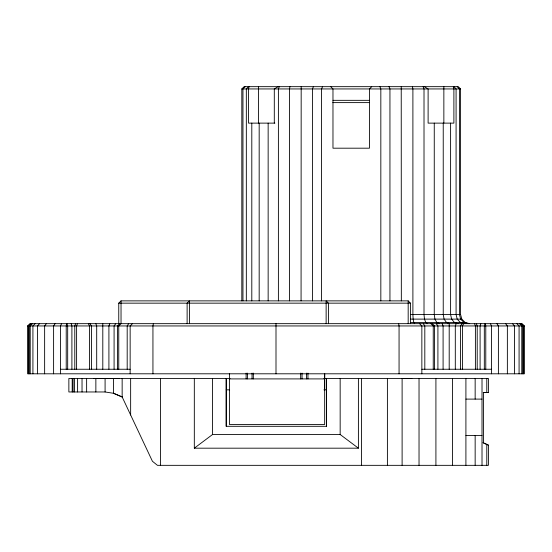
<?xml version="1.0" encoding="UTF-8"?>
<svg xmlns="http://www.w3.org/2000/svg" width="552" height="552" viewBox="0 0 552 552"><rect width="100%" height="100%" fill="white"/><g stroke="black" fill="none" stroke-linecap="round" stroke-linejoin="round"><path stroke-width="0.83" d="M226.223 426.303L226.223 378.451L226.223 426.303L326.494 426.303L326.494 378.451L326.494 426.303M229.411 373.683L229.411 424.481L324.673 424.481L324.673 373.759L324.673 389.933M246.116 378.907L246.116 373.104M247.482 378.907L247.482 373.104M252.043 378.907L252.043 373.104M253.32 378.907L253.32 373.104M300.667 378.907L300.667 373.104M302.041 378.907L302.041 373.104M306.595 378.907L306.595 373.104M307.961 378.907L307.961 373.104M486.788 465.336L486.795 444.415L483.545 442.945L483.545 392.417L488.403 392.417L488.403 378.451L323.92 378.451M482.931 442.669L488.41 445.14L488.403 465.336L157.451 465.336L152.421 461.265L122.151 396.943L122.151 378.451M301.178 86.664L301.068 300.875M66.592 323.665L66.219 325.949L66.219 369.247M153.346 323.665L152.939 325.949L152.939 373.801M289.959 86.664L289.51 88.941L289.51 300.875M249.076 86.664L248.517 88.941L248.517 123.124L274.882 123.124M480.847 323.665L480.095 325.949L480.095 369.247M485.07 323.665L484.318 325.949L484.318 369.247M75.596 323.665L74.789 325.949L74.789 369.247M77.411 323.665L76.604 325.949L76.604 369.247M279.271 86.664L278.394 88.941L278.394 300.875M109.8 323.665L108.91 325.949L108.91 369.247M456.193 323.665L455.303 325.949L455.303 369.247M313.405 86.664L312.46 88.941L312.46 300.875M322.52 86.664L321.581 88.941L321.581 300.875M61.576 323.665L60.492 325.949L60.492 373.801M463.673 323.665L462.445 325.949L462.445 369.247M128.671 323.665L127.188 325.949L127.188 369.247M55.096 323.665L53.606 325.949L53.606 373.801M115.727 323.665L114.085 325.949L114.085 369.247M462.121 323.665L460.478 325.949L460.478 369.247M46.375 323.665L44.636 325.949L44.636 373.801M39.516 323.665L37.495 325.949L37.495 373.801M248.441 86.664L246.33 88.941L246.33 300.875M119.687 323.665L117.541 325.949L117.541 369.247M35.087 323.665L32.92 325.949L32.92 373.801M245.198 86.664L242.956 88.941L242.956 300.875M32.471 323.665L30.222 325.949L30.222 373.801M31.512 323.665L29.242 325.949L29.242 373.801M27.6 325.949L29.877 323.665L522.123 323.665L524.4 325.949L524.4 373.801L27.6 373.801L27.6 325.949L524.4 325.949M30.746 323.665L28.469 325.949L28.469 373.801M118.756 323.665L118.756 303.158L121.033 300.875L408.176 300.875L410.453 303.158L410.453 323.665M132.432 323.665L130.148 325.949L130.148 373.801M371.717 86.664L369.433 88.941L369.433 148.191L332.973 148.191L332.973 88.941L330.696 86.664M241.817 300.875L241.817 88.941L244.108 86.664L458.298 86.664L460.589 88.941L460.589 314.55L461.81 319.111L465.15 322.444L469.704 323.665M194.318 378.451L194.318 448.183L212.548 434.507L340.163 434.507L358.4 448.183L358.4 378.451M278.084 86.664L274.296 88.941L274.296 123.124M241.817 88.941L460.589 88.941M332.973 100.333L369.433 100.333M332.78 102.617L369.633 102.617M118.756 303.158L410.453 303.158M410.453 314.55L460.589 314.55M410.453 319.111L461.81 319.111M410.453 322.444L465.15 322.444M60.492 369.247L130.148 369.247M421.852 369.247L491.508 369.247M230.094 378.451L68.862 378.458L68.862 391.968L105.087 391.968L113.581 393.3L122.178 396.971L113.581 393.3L113.581 378.451M94.068 378.451L119.625 378.458M403.843 378.451L411.833 378.437M229.411 378.907L324.673 378.907M226.223 389.843L229.646 389.843M323.92 389.843L326.494 389.843M483.235 392.417L488.403 392.417M465.909 399.103L482.013 399.103M465.909 435.569L482.013 435.569M194.318 448.183L358.4 448.183M468.393 323.665L463.921 322.444L460.651 319.111L459.45 314.55L459.45 88.941L457.208 86.664M464.501 323.665L460.292 322.444L457.208 319.111L456.083 314.55L456.083 88.941L453.965 86.664M458.188 323.665L454.393 322.444L451.619 319.111L450.604 314.55L450.604 123.124M449.68 323.665L446.458 322.444L444.098 319.111L443.235 314.55L443.235 123.124M486.795 444.415L488.41 445.14M439.323 323.665L436.791 322.444L434.935 319.111L434.258 314.55L434.258 123.124M424.322 86.664L428.111 88.941L428.111 123.124L453.889 123.124L453.889 88.941L453.33 86.664M427.503 323.665L425.758 322.444L424.481 319.111L424.012 314.55L424.012 88.941L423.136 86.664M521.254 323.665L523.531 325.949L523.531 373.801M430.967 323.665L433.244 325.949L433.244 369.247M419.568 323.665L421.852 325.949L421.852 373.801M520.488 323.665L522.758 325.949L522.758 373.801M519.529 323.665L521.778 325.949L521.778 373.801M516.913 323.665L519.08 325.949L519.08 373.801M432.313 323.665L434.458 325.949L434.458 369.247M512.484 323.665L514.505 325.949L514.505 373.801M505.625 323.665L507.364 325.949L507.364 373.801M414.676 323.665L413.786 322.444L413.137 319.111L412.896 314.55L412.896 88.941L412.454 86.664M436.273 323.665L437.915 325.949L437.915 369.247M89.879 323.665L91.522 325.949L91.522 369.247M496.903 323.665L498.394 325.949L498.394 373.801M423.329 323.665L424.812 325.949L424.812 369.247M88.327 323.665L89.555 325.949L89.555 369.247M490.424 323.665L491.508 325.949L491.508 373.801M389.001 86.664L389.947 88.941L389.947 300.875M379.886 86.664L380.832 88.941L380.832 300.875M442.2 323.665L443.09 325.949L443.09 369.247M95.806 323.665L96.697 325.949L96.697 369.247M476.404 323.665L477.211 325.949L477.211 369.247M474.589 323.665L475.396 325.949L475.396 369.247M71.153 323.665L71.905 325.949L71.905 369.247M66.93 323.665L67.682 325.949L67.682 369.247M398.654 323.665L399.061 325.949L399.061 373.801M485.408 323.665L485.781 325.949L485.781 369.247M401.228 86.664L401.338 300.875M486.788 378.451L486.788 392.417M482.013 378.451L482.013 465.336M475.155 378.451L475.155 399.103M475.155 435.569L475.155 465.336M465.909 378.451L465.909 465.336M452.502 378.451L452.502 465.336M449.197 323.665L449.197 369.247M443.856 86.664L443.856 123.124M435.914 378.451L435.914 465.336M419.03 378.451L419.03 465.336M408.176 300.875L408.176 323.665M402.111 378.451L402.111 465.336M387.401 378.451L387.401 465.336M361.56 378.451L361.56 465.336M340.163 378.451L340.163 434.507M328.412 323.665L328.412 303.158L326.135 300.875L326.135 323.665M276 323.665L276 373.801M268.148 123.124L268.148 300.875M259.171 123.124L259.171 300.875M258.55 86.664L258.55 123.124M251.802 123.124L251.802 300.875M212.548 378.451L212.548 434.507M189.405 323.665L189.405 300.875L187.121 303.158L187.121 323.665M160.508 378.451L160.508 465.336M130.645 378.451L130.645 414.987M121.033 300.875L121.033 323.665L118.756 325.949L118.756 369.247M105.087 378.451L105.087 391.968M102.803 323.665L102.803 369.247M95.862 378.451L95.862 391.968M86.629 378.451L86.629 391.968M82.034 378.451L82.034 391.968M77.604 378.451L77.604 391.968M74.492 378.451L74.492 391.968M73.071 378.451L73.071 391.968M72.202 378.451L72.202 391.968"/></g></svg>
